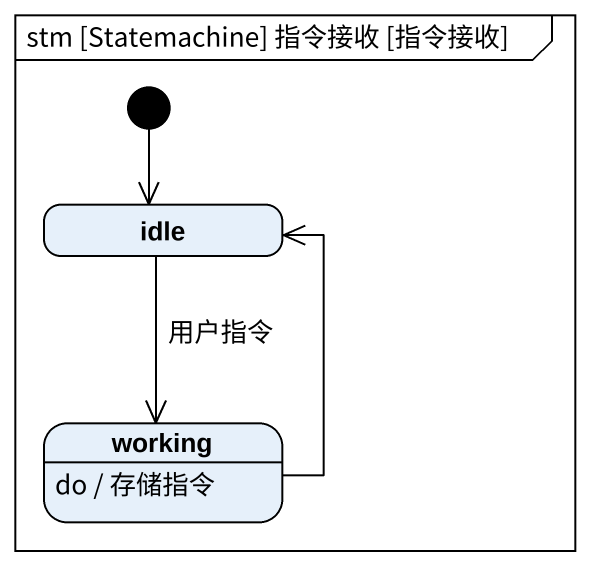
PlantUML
@startuml
mainframe stm [Statemachine] 指令接收 [指令接收]
hide empty description
state idle
state working
working : do / 存储指令
[*] --> idle
idle --> working : 用户指令
working -up-> idle
@enduml
